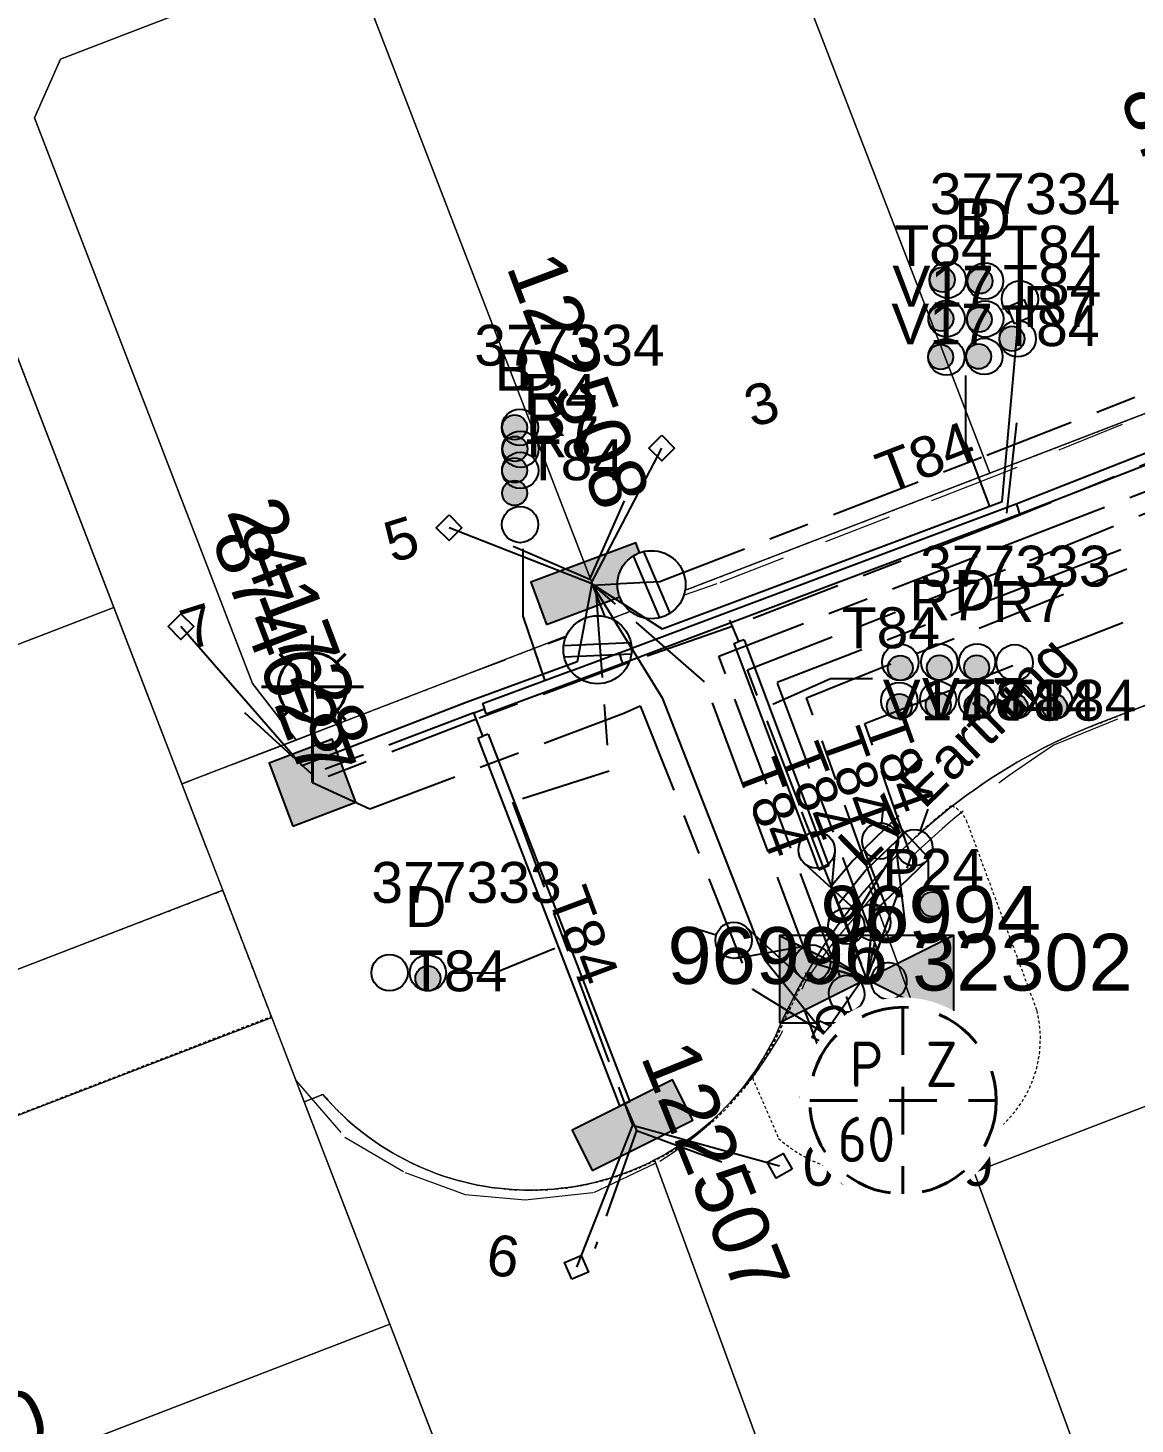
# Model space of a CAD drawing. Header units: metres. Extents: x 308616 to 310825, y 6264327 to 6267194.
# Drawn here: x 309759.3 to 309808.1, y 6266679.9 to 6266741.4 of the extents above; entities that cross this region are included whole.
import ezdxf
from ezdxf.enums import TextEntityAlignment as Align

# ---------------------------------------------------------------- set-up
doc = ezdxf.new("R2010")
doc.units = ezdxf.units.M
for name, pattern in [('Cable Exist UG', [8.2, 4, -1.2, 1.8, -1.2]), ('Dash', [5, 3, -2]), ('HIDDEN', [0.375, 0.25, -0.125]), ('HIDDEN2', [0.1875, 0.125, -0.0625])]:
    doc.linetypes.add(name, pattern=pattern)
doc.layers.get('0').update_dxf_attribs({"color": 6})
for name, color, linetype in [('_User Miscellaneous9', 7, 'Continuous'), ('Equip_HV_EXT', 7, 'Continuous'), ('Equip_LV_EXT', 7, 'Continuous'), ('Equip_SL_EXT', 7, 'Continuous'), ('Equip_SP_SL_EXT', 7, 'Continuous'), ('Mains_HV_EXT', 7, 'Continuous'), ('Mains_LV_EXT', 7, 'Continuous'), ('Mains_SL_EXT', 7, 'Continuous'), ('Services_SP_EXT', 7, 'Continuous'), ('Sub_SP_EXT', 7, 'Continuous'), ('SupportsUG_SP_LV_EXT', 7, 'Continuous'), ('SupportsUG_SP_LV_SL_EXT', 7, 'Continuous'), ('Trench_SP_EXT', 7, 'Continuous')]:
    doc.layers.add(name, color=color, linetype=linetype)
for name, color, linetype, lineweight in [('Cadastre Developer_SP_EXT', 7, 'Continuous', 5), ('Cadastre Land Parcels_SP_EXT', 7, 'Continuous', 5), ('Cadastre Other Property_SP_EXT', 7, 'HIDDEN', 5)]:
    doc.layers.add(name, color=color, linetype=linetype, lineweight=lineweight)
doc.styles.add('COLUMN_LABEL', font='arial.ttf')
doc.styles.add('iecARIAL', font='arial.ttf', dxfattribs={"height": 2})
doc.styles.add('IESYMBOL1', font='isocp.shx')
doc.styles.add('POLE_LABEL', font='arial.ttf')
doc.styles.add('SLCP_LABEL', font='arial.ttf', dxfattribs={"height": 3.5})
doc.styles.get("Standard").update_dxf_attribs({"font": 'arial.ttf'})
doc.styles.add('SWITCH_LABEL', font='arial.ttf', dxfattribs={"height": 2.5})
doc.linetypes.add('Cable E UG', pattern='A,6,-0.5,["E",Standard,S=1.7,R=0,X=0.5,Y=-1],-2.9', length=9.4)

# ---------------------------------------------------------------- blocks, each defined once
blk = doc.blocks.new('SUB_PADMOUNT_EXT')
for points in [[(0, 0), (-3.84, 1.92), (-3.84, -1.92)], [(0, 0), (3.84, 1.92), (3.84, -1.92)]]:
    blk.add_hatch(color=256).paths.add_polyline_path(points)
for p, q in [((3.84, 1.92), (-3.84, -1.92)), ((-3.84, 1.92), (3.84, -1.92))]:
    blk.add_line(p, q)
blk.add_lwpolyline([(-3.84, -1.92), (3.84, -1.92), (3.84, 1.92), (-3.84, 1.92)], close=True)
for tag, height, flags, p in [('ASSET_NUM', 2.5, 8, (2, 2)), ('STREET_CODE', 0.2, 9, (1.5, 0)), ('OPERATING_VOLTAGE', 0.2, 9, (1.5, -0.6)), ('CONSTRUCTED_VOLTAGE', 0.2, 9, (1.5, -0.2)), ('NO_PHASES', 0.2, 9, (1.5, -0.4)), ('ORIENTATION', 0.2, 9, (1.5, -0.8)), ('OWNED_BY', 0.2, 9, (1.5, -1)), ('OPERATED_BY', 0.2, 9, (1.5, -1.2)), ('SECONDARY_VOLTAGE', 0.2, 9, (1.5, -1.6)), ('STATE', 0.2, 9, (1.5, -1.8)), ('MAINTAINED_BY', 0.2, 9, (1.5, -1.4)), ('SUBSTATION_TYPE', 0.2, 9, (1.5, -2.2)), ('USAGE', 0.2, 9, (1.5, -2.4)), ('PARENT', 0.2, 9, (1.5, -2)), ('STREETNAME', 0.2, 9, (1.5, -3)), ('LEGEND', 0.2, 9, (1.5, -2.6)), ('LOCATION', 0.2, 9, (1.5, -2.8)), ('Z', 0.2, 1, (1.5, -3.6)), ('SUBURB', 0.2, 9, (1.5, -3.2)), ('NOTES', 0.2, 9, (1.5, -3.4))]:
    blk.add_attdef(tag, text='', height=height, dxfattribs=dict(flags=flags)).set_placement(p, align=Align.MIDDLE_LEFT)
blk = doc.blocks.new('COLUMN_EXT')
blk.add_hatch(color=256).paths.add_polyline_path([(-1.485, 1.485), (-1.485, -1.485), (1.485, -1.485), (1.485, 1.485)])
blk.add_lwpolyline([(-1.485, -1.485), (1.485, -1.485), (1.485, 1.485), (-1.485, 1.485)], close=True)
for tag, height, style, flags, p in [('ASSET_NUM', 2.5, 'COLUMN_LABEL', 8, (2, 2)), ('STRUCTURE_PLANT_NUMBER', 0.2, 'POLE_LABEL', 9, (1.813, 0.031)), ('STREET_CODE', 0.2, 'COLUMN_LABEL', 9, (1.813, -0.2))]:
    blk.add_attdef(tag, text='', height=height, dxfattribs=dict(style=style, flags=flags)).set_placement(p, align=Align.MIDDLE_LEFT)
at = {"flags": 9}
for tag, p in [('OWNED_BY', (1.813, -0.6)), ('COLUMN_TYPE', (1.813, -0.4)), ('STATE', (1.813, -0.8)), ('USAGE', (1.813, -1)), ('LEGEND', (1.813, -1.2)), ('STREETNAME', (1.813, -1.6)), ('SUBURB', (1.813, -1.8)), ('LOCATION', (1.813, -1.4)), ('NOTES', (1.813, -2))]:
    blk.add_attdef(tag, text='', height=0.2, dxfattribs=at).set_placement(p, align=Align.MIDDLE_LEFT)
at = {"flags": 1}
blk.add_attdef('Z', (1.813, -2.351), '', height=0.2, dxfattribs=at)
blk = doc.blocks.new('PILLAR_EXT')
blk.add_hatch(color=256).paths.add_polyline_path([(-2.475, 0.99), (-2.475, -0.99), (2.475, -0.99), (2.475, 0.99)])
blk.add_lwpolyline([(-2.475, -0.99), (2.475, -0.99), (2.475, 0.99), (-2.475, 0.99)], close=True)
at = {"style": 'iecARIAL', "flags": 8}
blk.add_attdef('ASSET_NUM', (1.5, 3.5), '', height=2.5, dxfattribs=at)
for tag, p, flags in [('OWNED_BY', (0, -0.2), 9), ('STATE', (0, -0.4), 9), ('SUPPORT_TYPE', (0, -0.6), 9), ('USAGE', (0, -0.8), 9), ('LEGEND', (0, -1), 9), ('LOCATION', (0, -1.2), 9), ('NOTES', (0, -1.4), 9), ('STREETNAME', (0, -1.8), 9), ('SUBURB', (0, -2), 1), ('PARENT', (0, -1.6), 9)]:
    blk.add_attdef(tag, p, '', height=0.2, dxfattribs=dict(flags=flags))
blk = doc.blocks.new('DUCT_EXT')
blk.add_circle((0, 0.8), 0.8)
at = {"flags": 1}
blk.add_attdef('Z', (0, 0), '', height=0.2, dxfattribs=at)
at = {"flags": 9}
for tag, p in [('DUCT_CODE', (0, 0)), ('XSECT_TYPE', (0, -0.2)), ('STATE', (0, -0.6)), ('FB_REFERENCE', (0, -0.4)), ('NOTES', (0, -0.8))]:
    blk.add_attdef(tag, text='', height=0.2, dxfattribs=at).set_placement(p, align=Align.MIDDLE_LEFT)
blk = doc.blocks.new('SL_LANTERN_EXT')
at = {"lineweight": 40}
for p, q in [((0, 1.968), (0, 6.468)), ((-1.459, 5.676), (-1.061, 5.278)), ((1.458, 5.676), (1.06, 5.278)), ((-2.25, 4.218), (2.25, 4.218)), ((-1.459, 2.759), (-1.061, 3.157)), ((1.458, 2.759), (1.06, 3.157)), ((0, 0), (0, 2.721))]:
    blk.add_line(p, q, dxfattribs=at)
blk.add_circle((0, 4.218), 1.5, dxfattribs=at)
at = {"style": 'iecARIAL', "flags": 8}
blk.add_attdef('ASSET_NUM', (1.5, 1.5), '', height=2.5, dxfattribs=at)
for tag, p, height, flags in [('CONSTRUCTED_VOLTAGE', (0.981, -0.653), 0.2, 9), ('CONTROL_TYPE', (0.981, -0.853), 0.2, 9), ('LANTERN_PURPOSE', (0.981, -1.053), 0.2, 9), ('LANTERN_TYPE', (0.981, -1.253), 0.2, 9), ('LNUMBER', (2.181, -3.253), 2.5, 8), ('OPERATING_VOLTAGE', (0.981, -1.653), 0.2, 9), ('ORIENTATION', (0.981, -1.853), 0.2, 9), ('NO_PHASES', (0.981, -1.453), 0.2, 9), ('OWNED_BY', (0.981, -2.053), 0.2, 9), ('STATE', (0.981, -2.253), 0.2, 9), ('CEXIST', (0.981, -2.653), 0.2, 9), ('USAGE', (0.981, -2.453), 0.2, 9), ('CNEW', (0.981, -2.853), 0.2, 9), ('CNUMBER', (0.981, -3.053), 0.2, 9), ('CREMOVE', (0.981, -3.253), 0.2, 9), ('CREPLACE', (0.981, -3.453), 0.2, 9), ('LKINGHEIGHT', (0.981, -3.653), 0.2, 9), ('LBRACKET', (0.981, -3.853), 0.2, 9), ('LBRACKETVOCAB', (0.981, -4.053), 0.2, 9), ('LCATEGORY', (0.981, -4.253), 0.2, 9), ('LCHARGE1', (0.981, -4.453), 0.2, 9), ('LCHARGE1PERCENT', (0.981, -4.653), 0.2, 9), ('LCHARGE2', (0.981, -4.853), 0.2, 9), ('LCHARGE2PERCENT', (0.981, -5.053), 0.2, 9), ('LCHARGE3', (0.981, -5.253), 0.2, 9), ('LCHARGE3PERCENT', (0.981, -5.453), 0.2, 9), ('LEXIST', (0.981, -5.653), 0.2, 9), ('LLAMP', (0.981, -5.853), 0.2, 9), ('LLAMPVOCAB', (0.981, -6.053), 0.2, 9), ('LMAST', (0.981, -6.253), 0.2, 9), ('LMASTVOCAB', (0.981, -6.453), 0.2, 9), ('LNEW', (0.981, -6.653), 0.2, 9), ('LANTNUMBER', (0.981, -6.853), 0.2, 9), ('LOUTREACH', (0.981, -7.253), 0.2, 9), ('LOUTREACHVOCAB', (0.981, -7.453), 0.2, 9), ('LRATECODE', (0.981, -7.653), 0.2, 9), ('LREMOVE', (0.981, -7.853), 0.2, 9), ('LREPLACE', (0.981, -8.053), 0.2, 9), ('LTYPE', (0.981, -8.253), 0.2, 9), ('LTYPEVOCAB', (0.981, -8.453), 0.2, 9), ('LEGEND', (0.981, -8.653), 0.2, 9), ('STREETNAME', (0.981, -9.253), 0.2, 9), ('LOCATION', (0.981, -8.853), 0.2, 9), ('NOTES', (0.981, -9.053), 0.2, 9), ('SUBURB', (0.981, -9.453), 0.2, 1)]:
    blk.add_attdef(tag, p, '', height=height, dxfattribs=dict(flags=flags))
blk = doc.blocks.new('CCP_EXT')
at = {"flags": 9}
for tag, p in [('OWNED_BY', (0, -1)), ('USAGE', (0, -1.2)), ('STATE', (0, -1.8)), ('LEGEND', (0, -1.4)), ('LIFE_SUPPORT', (0, -1.6)), ('NOTES', (0, -2))]:
    blk.add_attdef(tag, text='', height=0.2, dxfattribs=at).set_placement(p, align=Align.MIDDLE_LEFT)
blk.add_wipeout([(0, 0.566), (0.566, 0), (0, -0.566), (-0.566, 0)])
blk.add_lwpolyline([(-0.566, 0), (0, 0.566), (0.566, 0), (0, -0.566), (-0.566, 0)])
at = {"flags": 1}
blk.add_attdef('Z', (0, 0), '', height=0.2, dxfattribs=at)
at = {"flags": 9}
for tag, p in [('CCP_TYPE', (0, 0)), ('OPERATING_VOLTAGE', (0, -0.6)), ('CONSTRUCTED_VOLTAGE', (0, -0.2)), ('NO_PHASES', (0, -0.4)), ('ORIENTATION', (0, -0.8))]:
    blk.add_attdef(tag, text='', height=0.2, dxfattribs=at).set_placement(p, align=Align.MIDDLE_LEFT)
blk = doc.blocks.new('LV_UG_DFUSE_CLOSED_EXT')
for points in [[(5.04, 0.726), (2.156, -0.717)], [(5.049, -0.707), (2.156, 0.717)], [(1, 0), (0, 0)], [(6.2, 0.013), (7.2, 0.013)]]:
    blk.add_lwpolyline(points)
for centre in [(1.8, 0), (5.4, 0.011)]:
    blk.add_circle(centre, 0.8)
at = {"flags": 9}
for tag, p in [('ACTUAL_STATUS', (0, 0)), ('OPERATING_VOLTAGE', (0, -0.6)), ('CONSTRUCTED_VOLTAGE', (0, -0.2)), ('NO_PHASES', (0, -0.4)), ('ORIENTATION', (0, -0.8)), ('STATE', (0, -1)), ('SWITCH_TYPE', (0, -1.2)), ('USAGE', (0, -1.4)), ('NOTES', (0, -1.6))]:
    blk.add_attdef(tag, text='', height=0.2, dxfattribs=at).set_placement(p, align=Align.MIDDLE_LEFT)
at = {"flags": 1}
blk.add_attdef('Z', (0, 0), '', height=0.2, dxfattribs=at)
blk = doc.blocks.new('LV_UG_LINKS_CLOSED_EXT')
blk.add_wipeout([(-1.056, 1.057), (-1.18, 0.916), (-1.286, 0.761), (-1.371, 0.594), (-1.435, 0.417), (-1.476, 0.234), (-1.493, 0.047), (-1.487, -0.14), (-1.458, -0.326), (-1.406, -0.506), (-1.331, -0.678), (-1.236, -0.839), (-1.121, -0.988), (-0.988, -1.12), (-0.84, -1.235), (-0.679, -1.331), (-0.506, -1.406), (-0.326, -1.458), (-0.141, -1.487), (0.047, -1.493), (0.233, -1.476), (0.416, -1.435), (0.593, -1.371), (0.76, -1.286), (0.915, -1.181), (1.056, -1.057), (1.18, -0.916), (1.286, -0.761), (1.371, -0.594), (1.435, -0.417), (1.476, -0.234), (1.493, -0.047), (1.487, 0.14), (1.458, 0.326), (1.406, 0.506), (1.331, 0.678), (1.236, 0.839), (1.121, 0.988), (0.988, 1.12), (0.84, 1.235), (0.679, 1.331), (0.506, 1.406), (0.326, 1.458), (0.141, 1.487), (-0.047, 1.493), (-0.233, 1.476), (-0.416, 1.435), (-0.593, 1.371), (-0.76, 1.286), (-0.915, 1.181)])
for p, q in [((-0.25, -1.479), (-0.25, 1.479)), ((0.25, -1.479), (0.25, 1.479))]:
    blk.add_line(p, q)
blk.add_circle((0, 0), 1.5)
at = {"flags": 9}
for tag, p in [('ACTUAL_STATUS', (0, 0)), ('OPERATING_VOLTAGE', (0, -0.6)), ('CONSTRUCTED_VOLTAGE', (0, -0.2)), ('NO_PHASES', (0, -0.4)), ('ORIENTATION', (0, -0.8)), ('STATE', (0, -1)), ('SWITCH_TYPE', (0, -1.2)), ('USAGE', (0, -1.4)), ('NOTES', (0, -1.6))]:
    blk.add_attdef(tag, text='', height=0.2, dxfattribs=at).set_placement(p, align=Align.MIDDLE_LEFT)
at = {"flags": 1}
blk.add_attdef('Z', (0, 0), '', height=0.2, dxfattribs=at)
blk = doc.blocks.new('SWG_HOLEC_SU_NO_EXT')
blk.add_line((1.8, -2), (5.8, -2))
for points in [[(1.8, -0.8, 1), (1.8, 0.8, 1)], [(5.8, -0.8, 1), (5.8, 0.8, 1)]]:
    blk.add_lwpolyline(points, format="xyb", close=True)
for points in [[(1, 0), (0, 0)], [(6.6, 0), (7.6, 0)]]:
    blk.add_lwpolyline(points)
at = {"insert": (5.311, -3.639), "char_height": 1.4, "width": 3.88632, "attachment_point": 1, "rotation": 180}
blk.add_mtext('{\\fArial|b0|i0|c0|p34;N/O}', dxfattribs=at)
at = {"style": 'SWITCH_LABEL', "flags": 8}
blk.add_attdef('ASSET_NUM', text='', height=2.5, rotation=179.95437, dxfattribs=at).set_placement((-2.4, 0), align=Align.MIDDLE_LEFT)
at = {"flags": 1}
blk.add_attdef('Z', (0, 0), '', height=0.2, dxfattribs=at)
at = {"flags": 9}
for tag, p in [('ACTUAL_STATUS', (0, -0.4)), ('CONSTRUCTED_VOLTAGE', (0, -0.6)), ('OPERATING_VOLTAGE', (0, -1)), ('ORIENTATION', (0, -1.2)), ('NO_PHASES', (0, -0.8)), ('OWNED_BY', (0, -1.4)), ('STATE', (0, -1.8)), ('PARENT', (0, -1.6)), ('SWITCH_TYPE', (0, -2)), ('USAGE', (0, -2.2)), ('LOCATION', (0, -2.4)), ('STREETNAME', (0, -2.6)), ('SUBURB', (0, -2.8)), ('NOTES', (0, -3))]:
    blk.add_attdef(tag, text='', height=0.2, dxfattribs=at).set_placement(p, align=Align.MIDDLE_LEFT)
at = {"style": 'SWITCH_LABEL', "flags": 9}
blk.add_attdef('STREET_CODE', text='', height=0.2, dxfattribs=at).set_placement((0, -0.2), align=Align.MIDDLE_LEFT)
blk = doc.blocks.new('SWG_HOLEC_SU_EXT')
blk.add_line((1.8, -2), (5.8, -2))
for points in [[(1.8, -0.8, 1), (1.8, 0.8, 1)], [(5.8, -0.8, 1), (5.8, 0.8, 1)]]:
    blk.add_lwpolyline(points, format="xyb", close=True)
for points in [[(1, 0), (0, 0)], [(6.6, 0), (7.6, 0)]]:
    blk.add_lwpolyline(points)
at = {"style": 'SWITCH_LABEL', "flags": 8}
blk.add_attdef('ASSET_NUM', text='', height=2.5, rotation=179.95437, dxfattribs=at).set_placement((-2.4, 0), align=Align.MIDDLE_LEFT)
at = {"flags": 1}
blk.add_attdef('Z', (0, 0), '', height=0.2, dxfattribs=at)
at = {"flags": 9}
for tag, p in [('ACTUAL_STATUS', (0, -0.4)), ('CONSTRUCTED_VOLTAGE', (0, -0.6)), ('OPERATING_VOLTAGE', (0, -1)), ('ORIENTATION', (0, -1.2)), ('NO_PHASES', (0, -0.8)), ('OWNED_BY', (0, -1.4)), ('STATE', (0, -1.8)), ('PARENT', (0, -1.6)), ('SWITCH_TYPE', (0, -2)), ('USAGE', (0, -2.2)), ('LOCATION', (0, -2.4)), ('STREETNAME', (0, -2.6)), ('SUBURB', (0, -2.8)), ('NOTES', (0, -3))]:
    blk.add_attdef(tag, text='', height=0.2, dxfattribs=at).set_placement(p, align=Align.MIDDLE_LEFT)
at = {"style": 'SWITCH_LABEL', "flags": 9}
blk.add_attdef('STREET_CODE', text='', height=0.2, dxfattribs=at).set_placement((0, -0.2), align=Align.MIDDLE_LEFT)
blk = doc.blocks.new('CABLE_LARGE_EXT')
h = blk.add_hatch(color=256)
edge = h.paths.add_edge_path()
edge.add_arc((0, 0.55), 0.55, 0, 360)
blk.add_circle((0, 0.55), 0.55)
at = {"flags": 1}
blk.add_attdef('Z', (0, 0), '', height=0.2, dxfattribs=at)
at = {"flags": 9}
for tag, p in [('COND_CODE', (0, 0)), ('XSECT_SIZE', (0, -0.6)), ('STATE', (0, -0.4)), ('FB_REFERENCE', (0, -0.2)), ('NOTES', (0, -0.8))]:
    blk.add_attdef(tag, text='', height=0.2, dxfattribs=at).set_placement(p, align=Align.MIDDLE_LEFT)
blk = doc.blocks.new('SLCP_ZELL_EXT')
blk.add_wipeout([(-0.143, 4.54), (-0.427, 4.522), (-0.711, 4.486), (-0.991, 4.433), (-1.267, 4.362), (-1.539, 4.274), (-1.804, 4.169), (-2.062, 4.047), (-2.312, 3.91), (-2.553, 3.757), (-2.784, 3.589), (-3.004, 3.407), (-3.212, 3.212), (-3.407, 3.004), (-3.589, 2.784), (-3.757, 2.553), (-3.91, 2.312), (-4.047, 2.062), (-4.169, 1.804), (-4.274, 1.539), (-4.362, 1.267), (-4.433, 0.991), (-4.486, 0.711), (-4.522, 0.427), (-4.54, 0.143), (-4.54, -0.143), (-4.522, -0.427), (-4.486, -0.711), (-4.433, -0.991), (-4.362, -1.267), (-4.274, -1.539), (-4.169, -1.804), (-4.047, -2.062), (-3.91, -2.312), (-3.757, -2.553), (-3.589, -2.784), (-3.407, -3.004), (-3.212, -3.212), (-3.004, -3.407), (-2.784, -3.589), (-2.553, -3.757), (-2.312, -3.91), (-2.062, -4.047), (-1.804, -4.169), (-1.539, -4.274), (-1.267, -4.362), (-0.991, -4.433), (-0.711, -4.486), (-0.427, -4.522), (-0.143, -4.54), (0.143, -4.54), (0.427, -4.522), (0.711, -4.486), (0.991, -4.433), (1.267, -4.362), (1.539, -4.274), (1.804, -4.169), (2.062, -4.047), (2.312, -3.91), (2.553, -3.757), (2.784, -3.589), (3.004, -3.407), (3.212, -3.212), (3.407, -3.004), (3.589, -2.784), (3.757, -2.553), (3.91, -2.312), (4.047, -2.062), (4.169, -1.804), (4.274, -1.539), (4.362, -1.267), (4.433, -0.991), (4.486, -0.711), (4.522, -0.427), (4.54, -0.143), (4.54, 0.143), (4.522, 0.427), (4.486, 0.711), (4.433, 0.991), (4.362, 1.267), (4.274, 1.539), (4.169, 1.804), (4.047, 2.062), (3.91, 2.312), (3.757, 2.553), (3.589, 2.784), (3.407, 3.004), (3.212, 3.212), (3.004, 3.407), (2.784, 3.589), (2.553, 3.757), (2.312, 3.91), (2.062, 4.047), (1.804, 4.169), (1.539, 4.274), (1.267, 4.362), (0.991, 4.433), (0.711, 4.486), (0.427, 4.522), (0.143, 4.54)])
at = {"linetype": 'Dash', "lineweight": 40, "ltscale": 0.7}
for p, q in [((0, 4.109), (0, -4.109)), ((-4.109, 0), (4.109, 0))]:
    blk.add_line(p, q, dxfattribs=at)
blk.add_circle((0, 0), 4.109, dxfattribs=at)
at = {"lineweight": 40, "style": 'IESYMBOL1'}
for s, p in [('P', (-1.604, 0)), ('Z', (1.702, 0)), ('60', (-1.612, -3.312))]:
    blk.add_text(s, height=2, dxfattribs=at).set_placement(p, align=Align.BOTTOM_CENTER)
at = {"style": 'SLCP_LABEL'}
for tag, height, flags, p in [('ASSET_NUM', 2.5, 8, (2, 2)), ('STREET_CODE', 0.2, 9, (0, -0.2))]:
    blk.add_attdef(tag, text='', height=height, dxfattribs=dict(at, flags=flags)).set_placement(p, align=Align.MIDDLE_LEFT)
at = {"flags": 1}
blk.add_attdef('Z', (0, 0), '', height=0.2, dxfattribs=at)
at = {"flags": 9}
for tag, p in [('CONSTRUCTED_VOLTAGE', (0, -0.4)), ('CONTROL_TYPE', (0, -0.6)), ('OPERATING_VOLTAGE', (0, -1)), ('ORIENTATION', (0, -1.2)), ('NO_PHASES', (0, -0.8)), ('OWNED_BY', (0, -1.4)), ('USAGE', (0, -1.6)), ('LOCATION', (0, -1.8)), ('STATE', (0, -2)), ('NOTES', (0, -2.2))]:
    blk.add_attdef(tag, text='', height=0.2, dxfattribs=at).set_placement(p, align=Align.MIDDLE_LEFT)

msp = doc.modelspace()

# ---------------------------------------------------------------- linework, layer by layer
at = {"layer": '_User Miscellaneous9'}
for p, q in [((309802.872, 6266720.485), (309813.296, 6266724.562)), ((309803.044, 6266720.037), (309813.471, 6266724.115)), ((309802.874, 6266720.486), (309802.872, 6266720.485)), ((309802.872, 6266720.485), (309802.958, 6266720.261)), ((309802.874, 6266720.486), (309802.958, 6266720.261)), ((309803.043, 6266720.036), (309802.958, 6266720.261)), ((309803.044, 6266720.037), (309802.958, 6266720.261)), ((309803.043, 6266720.036), (309803.044, 6266720.037)), ((309790.439, 6266714.324), (309790.664, 6266714.409)), ((309790.439, 6266714.324), (309794.181, 6266704.364)), ((309790.889, 6266714.493), (309790.664, 6266714.409)), ((309790.889, 6266714.493), (309794.63, 6266704.533)), ((309779.369, 6266711.68), (309779.453, 6266711.455)), ((309779.536, 6266711.23), (309779.453, 6266711.455)), ((309779.167, 6266710.157), (309779.391, 6266710.244)), ((309779.167, 6266710.157), (309785.409, 6266693.971)), ((309779.615, 6266710.33), (309779.391, 6266710.244)), ((309779.615, 6266710.33), (309785.857, 6266694.144)), ((309794.181, 6266704.364), (309794.405, 6266704.449)), ((309794.63, 6266704.533), (309794.405, 6266704.449)), ((309785.409, 6266693.971), (309785.633, 6266694.057)), ((309785.857, 6266694.144), (309785.633, 6266694.057))]:
    msp.add_line(p, q, dxfattribs=at)
for points in [[(309800.645, 6266726.135), (309800.645, 6266723.172), (309801.701, 6266720.364)], [(309781.142, 6266718.5), (309781.142, 6266715.531), (309782.098, 6266712.729)], [(309796.552, 6266712.773), (309794.693, 6266712.773), (309792.153, 6266711.638)], [(309796.552, 6266712.773), (309794.693, 6266712.773), (309792.153, 6266711.638)], [(309799.018, 6266703.47), (309799.018, 6266704.887), (309797.569, 6266706.424)], [(309778.012, 6266699.822), (309779.893, 6266699.822), (309782.55, 6266700.902)]]:
    msp.add_lwpolyline(points, dxfattribs=at)
at = {"layer": 'Cadastre Land Parcels_SP_EXT', "linetype": 'Continuous'}
for points in [[(309771.164, 6266710.086), (309769.234, 6266712.567), (309759.631, 6266737.48), (309760.779, 6266740.068), (309773.421, 6266744.94), (309769.535, 6266755.025), (309764.611, 6266767.807), (309762.88, 6266772.3), (309744.181, 6266765.098), (309766.121, 6266708.147), (309771.164, 6266710.086)], [(309812.218, 6266725.873), (309815.184, 6266728.065), (309816.678, 6266731.432), (309816.312, 6266735.105), (309808.512, 6266755.353), (309791.343, 6266748.744), (309801.709, 6266721.832), (309812.218, 6266725.873)], [(309801.709, 6266721.832), (309791.343, 6266748.744), (309774.46, 6266742.242), (309784.825, 6266715.339), (309801.709, 6266721.832)], [(309784.825, 6266715.339), (309774.46, 6266742.242), (309773.421, 6266744.94), (309760.779, 6266740.068), (309759.631, 6266737.48), (309769.234, 6266712.567), (309771.164, 6266710.086), (309784.825, 6266715.339)], [(309763.128, 6266715.917), (309758.328, 6266728.375), (309730.351, 6266717.596), (309735.151, 6266705.138), (309763.128, 6266715.917)], [(309767.927, 6266703.458), (309766.121, 6266708.147), (309763.128, 6266715.917), (309735.151, 6266705.138), (309739.951, 6266692.68), (309767.927, 6266703.458)], [(309834.475, 6266687.952), (309829.119, 6266701.855), (309801.023, 6266691.04), (309806.149, 6266677.046), (309834.475, 6266687.952)], [(309775.289, 6266684.35), (309771.515, 6266694.145), (309770.086, 6266697.856), (309742.11, 6266687.078), (309747.315, 6266673.571), (309775.289, 6266684.35)], [(309780.493, 6266670.842), (309775.289, 6266684.35), (309747.315, 6266673.571), (309752.521, 6266660.064), (309780.493, 6266670.842)]]:
    msp.add_lwpolyline(points, close=True, dxfattribs=at)
for points in [[(309812.218, 6266725.873), (309784.825, 6266715.339), (309766.121, 6266708.147), (309771.515, 6266694.145), (309772.34, 6266694.463), (309772.545, 6266694.229), (309772.754, 6266694.003), (309772.97, 6266693.781), (309773.189, 6266693.565), (309773.416, 6266693.355), (309773.648, 6266693.149), (309773.885, 6266692.951), (309774.128, 6266692.759), (309774.374, 6266692.574), (309774.625, 6266692.393), (309774.882, 6266692.221), (309775.142, 6266692.054), (309775.407, 6266691.895), (309775.676, 6266691.742), (309775.948, 6266691.596), (309776.225, 6266691.458), (309776.504, 6266691.326), (309776.787, 6266691.202), (309777.074, 6266691.085), (309777.362, 6266690.976), (309777.654, 6266690.873), (309777.948, 6266690.78), (309778.245, 6266690.693), (309778.544, 6266690.613), (309778.845, 6266690.542), (309779.146, 6266690.478), (309779.45, 6266690.423), (309779.756, 6266690.374), (309780.062, 6266690.334), (309780.369, 6266690.303), (309780.677, 6266690.278), (309780.985, 6266690.261), (309781.294, 6266690.253), (309781.604, 6266690.254), (309781.913, 6266690.26), (309782.221, 6266690.276), (309782.529, 6266690.3), (309782.836, 6266690.332), (309783.142, 6266690.37), (309783.448, 6266690.418), (309783.752, 6266690.473), (309784.055, 6266690.535), (309784.356, 6266690.606), (309784.654, 6266690.685), (309784.95, 6266690.772), (309785.245, 6266690.864), (309785.536, 6266690.965), (309785.825, 6266691.075), (309786.112, 6266691.192), (309786.395, 6266691.314), (309786.675, 6266691.445), (309786.951, 6266691.583), (309787.217, 6266691.725), (309787.479, 6266691.871), (309787.738, 6266692.026), (309787.993, 6266692.187), (309788.243, 6266692.354), (309788.49, 6266692.528), (309788.731, 6266692.707), (309788.969, 6266692.892), (309789.202, 6266693.084), (309789.429, 6266693.281), (309789.652, 6266693.484), (309789.869, 6266693.693), (309790.08, 6266693.906), (309790.287, 6266694.125), (309790.488, 6266694.35), (309790.684, 6266694.578), (309790.874, 6266694.813), (309791.057, 6266695.052), (309791.235, 6266695.295), (309791.406, 6266695.542), (309791.571, 6266695.794), (309791.73, 6266696.05), (309791.882, 6266696.311), (309792.028, 6266696.574), (309792.166, 6266696.842), (309792.299, 6266697.113), (309792.424, 6266697.387), (309792.605, 6266697.787), (309792.793, 6266698.183), (309792.988, 6266698.576), (309793.19, 6266698.966), (309793.398, 6266699.352), (309793.614, 6266699.735), (309793.835, 6266700.115), (309794.063, 6266700.49), (309794.297, 6266700.86), (309794.539, 6266701.228), (309794.786, 6266701.591), (309795.039, 6266701.95), (309795.299, 6266702.304), (309795.565, 6266702.653), (309795.836, 6266702.998), (309796.114, 6266703.338), (309796.396, 6266703.673), (309796.692, 6266704.011), (309796.994, 6266704.343), (309797.301, 6266704.671), (309797.614, 6266704.992), (309797.933, 6266705.309), (309798.256, 6266705.619), (309798.586, 6266705.924), (309798.921, 6266706.223), (309799.262, 6266706.516), (309799.607, 6266706.801), (309799.956, 6266707.083), (309800.311, 6266707.357), (309800.671, 6266707.626), (309801.036, 6266707.887), (309801.405, 6266708.142), (309801.779, 6266708.391), (309802.157, 6266708.633), (309802.538, 6266708.869), (309802.924, 6266709.097), (309803.314, 6266709.319), (309803.709, 6266709.533), (309804.106, 6266709.742), (309804.508, 6266709.942), (309804.913, 6266710.136), (309805.32, 6266710.323), (309805.732, 6266710.501), (309806.147, 6266710.674), (309806.564, 6266710.839), (309818.527, 6266715.44)], [(309818.527, 6266715.44), (309806.564, 6266710.839), (309806.147, 6266710.674), (309805.732, 6266710.501), (309805.32, 6266710.323), (309804.913, 6266710.136), (309804.508, 6266709.942), (309804.106, 6266709.742), (309803.709, 6266709.533), (309803.314, 6266709.319), (309802.924, 6266709.097), (309802.538, 6266708.869), (309802.157, 6266708.633), (309801.779, 6266708.391), (309801.405, 6266708.142), (309801.036, 6266707.887), (309800.671, 6266707.626), (309800.311, 6266707.357), (309799.956, 6266707.083), (309799.607, 6266706.801), (309799.262, 6266706.516), (309798.921, 6266706.223), (309798.586, 6266705.924), (309798.256, 6266705.619), (309797.933, 6266705.309), (309797.614, 6266704.992), (309797.301, 6266704.671), (309796.994, 6266704.343), (309796.692, 6266704.011), (309796.396, 6266703.673), (309801.023, 6266691.04), (309829.119, 6266701.855)], [(309806.149, 6266677.046), (309801.023, 6266691.04), (309796.396, 6266703.673), (309796.114, 6266703.338), (309795.836, 6266702.998), (309795.565, 6266702.653), (309795.299, 6266702.304), (309795.039, 6266701.95), (309794.786, 6266701.591), (309794.539, 6266701.228), (309794.297, 6266700.86), (309794.063, 6266700.49), (309793.835, 6266700.115), (309793.614, 6266699.735), (309793.398, 6266699.352), (309793.19, 6266698.966), (309792.988, 6266698.576), (309792.793, 6266698.183), (309792.605, 6266697.787), (309792.424, 6266697.387), (309792.299, 6266697.113), (309792.166, 6266696.842), (309792.028, 6266696.574), (309791.882, 6266696.311), (309791.73, 6266696.05), (309791.571, 6266695.794), (309791.406, 6266695.542), (309791.235, 6266695.295), (309791.057, 6266695.052), (309790.874, 6266694.813), (309790.684, 6266694.578), (309790.488, 6266694.35), (309790.287, 6266694.125), (309790.08, 6266693.906), (309789.869, 6266693.693), (309789.652, 6266693.484), (309789.429, 6266693.281), (309789.202, 6266693.084), (309788.969, 6266692.892), (309788.731, 6266692.707), (309788.49, 6266692.528), (309788.243, 6266692.354), (309787.993, 6266692.187), (309787.738, 6266692.026), (309787.479, 6266691.871), (309787.217, 6266691.725), (309786.951, 6266691.583), (309797.851, 6266661.84)], [(309742.11, 6266687.078), (309770.086, 6266697.856), (309767.927, 6266703.458), (309739.951, 6266692.68)], [(309797.851, 6266661.84), (309786.951, 6266691.583), (309786.675, 6266691.445), (309786.395, 6266691.314), (309786.112, 6266691.192), (309785.825, 6266691.075), (309785.536, 6266690.965), (309785.245, 6266690.864), (309784.95, 6266690.772), (309784.654, 6266690.685), (309784.356, 6266690.606), (309784.055, 6266690.535), (309783.752, 6266690.473), (309783.448, 6266690.418), (309783.142, 6266690.37), (309782.836, 6266690.332), (309782.529, 6266690.3), (309782.221, 6266690.276), (309781.913, 6266690.26), (309781.604, 6266690.254), (309781.294, 6266690.253), (309781.294, 6266690.253), (309780.985, 6266690.261), (309780.677, 6266690.278), (309780.369, 6266690.303), (309780.062, 6266690.334), (309779.756, 6266690.374), (309779.45, 6266690.423), (309779.146, 6266690.478), (309778.845, 6266690.542), (309778.544, 6266690.613), (309778.245, 6266690.693), (309777.948, 6266690.78), (309777.654, 6266690.873), (309777.362, 6266690.976), (309777.074, 6266691.085), (309776.787, 6266691.202), (309776.504, 6266691.326), (309776.225, 6266691.458), (309775.948, 6266691.596), (309775.676, 6266691.742), (309775.407, 6266691.895), (309775.142, 6266692.054), (309774.882, 6266692.221), (309774.625, 6266692.393), (309774.374, 6266692.574), (309774.128, 6266692.759), (309773.885, 6266692.951), (309773.648, 6266693.149), (309773.416, 6266693.355), (309773.189, 6266693.565), (309772.97, 6266693.781), (309772.754, 6266694.003), (309772.545, 6266694.229), (309772.34, 6266694.463), (309771.515, 6266694.145), (309785.755, 6266657.181)]]:
    msp.add_lwpolyline(points, dxfattribs=at)
at = {"layer": 'Cadastre Other Property_SP_EXT', "linetype": 'HIDDEN2'}
msp.add_lwpolyline([(309755.273, 6266608.799), (309773.906, 6266615.795), (309768.69, 6266618.106), (309742.11, 6266687.078), (309770.067, 6266697.904), (309767.931, 6266703.449), (309739.951, 6266692.68)], dxfattribs=at)
at = {"layer": 'Mains_HV_EXT', "linetype": 'Cable E UG'}
for points in [[(309796.228, 6266704.317), (309797.974, 6266705.987)], [(309796.297, 6266699.542), (309795.041, 6266702.842), (309796.228, 6266704.317)]]:
    msp.add_lwpolyline(points, dxfattribs=at)
at = {"layer": 'Trench_SP_EXT', "linetype": 'Cable Exist UG'}
for points in [[(309802.467, 6266720.071), (309802.975, 6266724.71)], [(309784.104, 6266717.158), (309785.622, 6266720.615)], [(309784.121, 6266717.133), (309780.718, 6266718.606)], [(309784.208, 6266716.903), (309785.47, 6266713.687)], [(309790.664, 6266714.409), (309790.265, 6266715.356)], [(309778.99, 6266711.271), (309771.851, 6266708.568), (309768.603, 6266711.545)], [(309779.391, 6266710.244), (309778.99, 6266711.271), (309779.453, 6266711.455)], [(309794.405, 6266704.449), (309796.273, 6266699.762)], [(309785.633, 6266694.057), (309786.155, 6266692.872)], [(309786.155, 6266692.872), (309791.166, 6266691.042)]]:
    msp.add_lwpolyline(points, dxfattribs=at)
msp.add_lwpolyline([(309794.697, 6266703.617), (309795.673, 6266704.75), (309795.704, 6266704.783), (309795.704, 6266704.783, -0.016204), (309797.714, 6266706.744)], format="xyb", dxfattribs=at)

# ---------------------------------------------------------------- block references
at = {"layer": '_User Miscellaneous9'}
for name, p, rotation in [('DUCT_EXT', (309799.06, 6266730.342), 269.9546533089159), ('CABLE_LARGE_EXT', (309799.074, 6266730.349), 269.9546533089159), ('DUCT_EXT', (309800.706, 6266730.291), 269.9546533089159), ('CABLE_LARGE_EXT', (309800.733, 6266730.286), 269.9546533089159), ('DUCT_EXT', (309802.24, 6266729.499), 269.9546533089159), ('DUCT_EXT', (309799.01, 6266728.633), 269.9546533089159), ('DUCT_EXT', (309800.713, 6266728.625), 269.9546533089159), ('CABLE_LARGE_EXT', (309799.01, 6266728.633), 269.9546533089159), ('CABLE_LARGE_EXT', (309800.701, 6266728.596), 269.9546533089159), ('DUCT_EXT', (309802.139, 6266727.751), 269.9546533089159), ('DUCT_EXT', (309799.004, 6266726.946), 269.9546533089159), ('DUCT_EXT', (309800.672, 6266726.971), 269.9546533089159), ('CABLE_LARGE_EXT', (309799.004, 6266726.946), 269.9546533089159), ('CABLE_LARGE_EXT', (309800.672, 6266726.971), 269.9546533089159), ('DUCT_EXT', (309780.218, 6266723.847), 269.8729585769063), ('CABLE_LARGE_EXT', (309780.233, 6266723.847), 269.8729585769063), ('DUCT_EXT', (309780.237, 6266722.885), 269.8729585769063), ('CABLE_LARGE_EXT', (309780.252, 6266722.9), 269.8729585769063), ('DUCT_EXT', (309780.232, 6266721.952), 269.8729585769063), ('CABLE_LARGE_EXT', (309780.232, 6266721.952), 269.8729585769063), ('CABLE_LARGE_EXT', (309780.234, 6266720.952), 269.8729585769063), ('DUCT_EXT', (309780.226, 6266719.569), 269.8729585769063), ('CABLE_LARGE_EXT', (309798.636, 6266702.841), 269.9999999999998)]:
    msp.add_blockref(name, p, dxfattribs=dict(at, rotation=rotation))
for name, p in [('DUCT_EXT', (309797.772, 6266712.698)), ('DUCT_EXT', (309799.49, 6266712.71)), ('DUCT_EXT', (309801.156, 6266712.719)), ('DUCT_EXT', (309802.81, 6266712.68)), ('CABLE_LARGE_EXT', (309797.772, 6266712.698)), ('CABLE_LARGE_EXT', (309799.495, 6266712.709)), ('CABLE_LARGE_EXT', (309801.135, 6266712.712)), ('DUCT_EXT', (309797.729, 6266711.007)), ('DUCT_EXT', (309799.441, 6266711.065)), ('DUCT_EXT', (309801.15, 6266711.016)), ('DUCT_EXT', (309802.837, 6266711.011)), ('DUCT_EXT', (309804.548, 6266710.996)), ('CABLE_LARGE_EXT', (309797.729, 6266711.007)), ('CABLE_LARGE_EXT', (309799.441, 6266711.065)), ('CABLE_LARGE_EXT', (309801.15, 6266711.016)), ('CABLE_LARGE_EXT', (309802.835, 6266710.996)), ('CABLE_LARGE_EXT', (309804.569, 6266710.996)), ('DUCT_EXT', (309775.277, 6266699.028)), ('DUCT_EXT', (309776.964, 6266699.024)), ('CABLE_LARGE_EXT', (309776.964, 6266699.024))]:
    msp.add_blockref(name, p, dxfattribs=at)
at = {"layer": 'Equip_LV_EXT'}
for p, rotation in [((309796.368, 6266700.259), 84.38441694744971), ((309796.557, 6266700.256), 70.04208711170915), ((309796.044, 6266700.199), 111.1089244856653), ((309795.618, 6266699.743), 163.5611372625021)]:
    msp.add_blockref('LV_UG_DFUSE_CLOSED_EXT', p, dxfattribs=dict(at, rotation=rotation))
at = {"layer": 'Equip_SP_SL_EXT'}
ref = msp.add_blockref('SL_LANTERN_EXT', (309771.882, 6266708.201), dxfattribs=at)
ref.add_attrib('ASSET_NUM', '241728', dxfattribs={"layer": '0', "height": 2.5, "rotation": 290.77548, "style": 'iecARIAL'}).set_placement((309773.382, 6266709.701), align=Align.MIDDLE_RIGHT)
at = {"layer": 'Sub_SP_EXT'}
ref = msp.add_blockref('SUB_PADMOUNT_EXT', (309796.297, 6266699.542), dxfattribs=at)
ref.add_attrib('ASSET_NUM', '32302', dxfattribs={"layer": '0', "height": 2.5}).set_placement((309798.297, 6266700.292), align=Align.MIDDLE_LEFT)
at = {"layer": 'SupportsUG_SP_LV_EXT'}
ref = msp.add_blockref('PILLAR_EXT', (309784.16, 6266716.966), dxfattribs=dict(at, rotation=20.54409417597276))
ref.add_attrib('ASSET_NUM', '122508', dxfattribs={"layer": '0', "height": 2.5, "rotation": 290.54409, "style": 'iecARIAL'}).set_placement((309785.66, 6266720.466), align=Align.MIDDLE_RIGHT)
ref = msp.add_blockref('PILLAR_EXT', (309785.973, 6266693.114), dxfattribs=dict(at, rotation=26.60932025203986))
ref.add_attrib('ASSET_NUM', '122507', dxfattribs={"layer": '0', "height": 2.5, "rotation": 292.01646, "style": 'iecARIAL'}).set_placement((309787.473, 6266696.614), align=Align.MIDDLE_LEFT)
ref = msp.add_blockref('PILLAR_EXT', (309748.533, 6266673.864), dxfattribs=dict(at, rotation=291.9649554445124))
ref.add_attrib('ASSET_NUM', '130520', dxfattribs={"layer": '0', "height": 2.5, "rotation": 20.99048, "style": 'iecARIAL'}).set_placement((309749.127, 6266676.324), align=Align.MIDDLE_LEFT)
at = {"layer": 'SupportsUG_SP_LV_SL_EXT'}
ref = msp.add_blockref('COLUMN_EXT', (309811.991, 6266727.767), dxfattribs=dict(at, rotation=201.4469615101357))
ref.add_attrib('ASSET_NUM', '874626', dxfattribs={"layer": '0', "height": 2.5, "rotation": 291.44696, "style": 'COLUMN_LABEL'}).set_placement((309813.991, 6266728.517), align=Align.TOP_RIGHT)
ref = msp.add_blockref('COLUMN_EXT', (309771.882, 6266708.201), dxfattribs=dict(at, rotation=20.77548238151549))
ref.add_attrib('ASSET_NUM', '874627', dxfattribs={"layer": '0', "height": 2.5, "rotation": 290.77548, "style": 'COLUMN_LABEL'}).set_placement((309773.882, 6266708.951), align=Align.TOP_RIGHT)

# ---------------------------------------------------------------- texts
at = {"layer": '_User Miscellaneous9'}
for s, p in [('377334', (309799.07, 6266733.239)), ('B', (309800.146, 6266732.127)), ('D', (309800.825, 6266732.113)), ('T84', (309797.509, 6266730.951)), ('T84', (309802.294, 6266730.928)), ('V17', (309797.422, 6266729.162)), ('V17', (309797.373, 6266727.501)), ('377334', (309779.008, 6266726.566)), ('B', (309779.902, 6266725.464)), ('D', (309780.838, 6266725.464)), ('R4', (309781.189, 6266724.402)), ('R7', (309781.268, 6266723.468)), ('R7', (309781.295, 6266722.534)), ('T84', (309781.276, 6266721.517)), ('377333', (309798.645, 6266716.836)), ('R7', (309798.168, 6266715.342)), ('D', (309800.138, 6266715.77)), ('R7', (309801.852, 6266715.275)), ('T84', (309795.192, 6266714.121)), ('V17', (309798.722, 6266711.01)), ('V17', (309796.996, 6266710.94)), ('T84', (309800.416, 6266710.949)), ('T84', (309802.102, 6266710.929)), ('T84', (309803.836, 6266710.929)), ('P24', (309796.985, 6266703.481)), ('377333', (309774.47, 6266702.907)), ('D', (309775.962, 6266701.841)), ('T84', (309776.126, 6266699.009))]:
    msp.add_text(s, height=1.8, dxfattribs=at).set_placement(p)
at = {"layer": 'Cadastre Land Parcels_SP_EXT'}
for s, rotation, p in [('3', 16.82523, (309791.248, 6266723.827)), ('5', 17.35402, (309775.393, 6266717.86)), ('7', 17.50281, (309766.438, 6266714.011)), ('4', 46.606, (309794.056, 6266692.514)), ('6', 352.12072, (309779.466, 6266686.559))]:
    msp.add_text(s, height=1.8, rotation=rotation, dxfattribs=at).set_placement(p)
at = {"layer": 'Cadastre Other Property_SP_EXT'}
msp.add_text('086079', height=1.8, dxfattribs=at).set_placement((309793.477, 6266690.445))
at = {"layer": 'Mains_HV_EXT'}
msp.add_text('LV Earthing', height=1.8, rotation=44.28797, dxfattribs=at).set_placement((309796.121, 6266704.348))
at = {"layer": 'Mains_LV_EXT'}
for rotation, p in [(21.12639, (309797.173, 6266720.919)), (289.473, (309796.212, 6266710.798)), (289.67139, (309794.268, 6266710.199)), (291.10892, (309792.455, 6266709.495)), (290.57502, (309790.571, 6266708.817)), (290.42909, (309782.221, 6266703.187))]:
    msp.add_text('T84', height=1.8, rotation=rotation, dxfattribs=at).set_placement(p)

# ---------------------------------------------------------------- next in the draw order: block references
at = {"layer": 'Services_SP_EXT'}
for p, rotation in [((309803.012, 6266728.935), 67.80897208196366), ((309787.263, 6266722.934), 269.9999999999998), ((309777.899, 6266719.425), 269.9999999999998), ((309794.421, 6266697.171), 290.1363033948484), ((309792.458, 6266691.327), 164.5785288038104), ((309783.515, 6266686.853), 68.57852875504541)]:
    msp.add_blockref('CCP_EXT', p, dxfattribs=dict(at, rotation=rotation))
msp.add_blockref('CCP_EXT', (309766.087, 6266715.07), dxfattribs=at)

# ---------------------------------------------------------------- next in the draw order: linework, layer by layer
at = {"layer": 'Trench_SP_EXT', "linetype": 'Cable Exist UG'}
msp.add_lwpolyline([(309796.273, 6266699.762), (309794.455, 6266697.165)], dxfattribs=at)

# ---------------------------------------------------------------- next in the draw order: block references
at = {"layer": 'Equip_HV_EXT'}
ref = msp.add_blockref('SWG_HOLEC_SU_NO_EXT', (309796.651, 6266701.152), dxfattribs=dict(at, rotation=290.0372103258522))
ref.add_attrib('ASSET_NUM', '96994', dxfattribs={"layer": '0', "height": 2.5, "style": 'SWITCH_LABEL'}).set_placement((309794.252, 6266702.402), align=Align.MIDDLE_LEFT)
ref = msp.add_blockref('SWG_HOLEC_SU_EXT', (309794.775, 6266700.586), dxfattribs=dict(at, rotation=290.6589100776314))
ref.add_attrib('ASSET_NUM', '96996', dxfattribs={"layer": '0', "height": 2.5, "style": 'SWITCH_LABEL'}).set_placement((309792.376, 6266701.836), align=Align.TOP_CENTER)
at = {"layer": 'Services_SP_EXT'}
for p, rotation in [((309803.012, 6266728.935), 67.80897208196366), ((309787.263, 6266722.934), 269.9999999999998), ((309777.899, 6266719.425), 269.9999999999998), ((309792.458, 6266691.327), 164.5785288038104), ((309783.515, 6266686.853), 68.57852875504541)]:
    msp.add_blockref('CCP_EXT', p, dxfattribs=dict(at, rotation=rotation))
msp.add_blockref('CCP_EXT', (309766.087, 6266715.07), dxfattribs=at)

# ---------------------------------------------------------------- next in the draw order: linework, layer by layer
at = {"layer": 'Cadastre Developer_SP_EXT', "linetype": 'Dash'}
msp.add_lwpolyline([(309812.166, 6266725.873), (309801.943, 6266721.69), (309789.688, 6266716.955), (309785.053, 6266715.345), (309778.362, 6266712.851), (309771.143, 6266710.06), (309766.127, 6266708.13), (309766.127, 6266708.13), (309771.163, 6266695.061), (309773.311, 6266692.591), (309775.958, 6266691.033), (309778.605, 6266690.062), (309781.251, 6266689.827), (309784.281, 6266690.151), (309787.184, 6266691.523), (309787.184, 6266691.523, 0.166749), (309793.564, 6266699.399), (309793.564, 6266699.399, -0.018012), (309794.859, 6266701.201), (309794.859, 6266701.201), (309796.931, 6266703.606), (309796.931, 6266703.606, -0.059599), (309804.58, 6266709.876), (309804.58, 6266709.876), (309818.438, 6266715.512)], format="xyb", dxfattribs=at)
at = {"layer": 'Cadastre Other Property_SP_EXT', "linetype": 'HIDDEN2'}
msp.add_lwpolyline([(309739.082, 6266829.214, -0.220402), (309760.193, 6266845.727), (309760.193, 6266845.727, -0.237013), (309780.659, 6266827.652), (309780.659, 6266827.652), (309816.312, 6266735.105), (309816.678, 6266731.432), (309815.184, 6266728.065), (309812.003, 6266725.771), (309766.125, 6266708.138), (309771.516, 6266694.143), (309772.34, 6266694.463), (309772.34, 6266694.463, 0.585152), (309792.988, 6266698.576), (309792.988, 6266698.576, -0.17668), (309805.732, 6266710.501), (309805.732, 6266710.501), (309818.527, 6266715.44), (309824.991, 6266712.566), (309849.684, 6266648.461)], format="xyb", dxfattribs=at)
msp.add_lwpolyline([(309791.259, 6266695.198), (309792.413, 6266692.532), (309792.413, 6266692.532, 0.227431), (309797.405, 6266691.059), (309797.405, 6266691.059), (309801.743, 6266692.696), (309801.743, 6266692.696, 0.310782), (309803.789, 6266698.179), (309803.789, 6266698.179), (309800.72, 6266706.445), (309800.72, 6266706.445, 0.219249), (309800.026, 6266707.179), (309800.026, 6266707.179, 0.093452), (309793.637, 6266699.777), (309793.637, 6266699.777, -0.024049), (309791.545, 6266695.607), (309791.545, 6266695.607), (309791.259, 6266695.198)], format="xyb", close=True, dxfattribs=at)
at = {"layer": 'Mains_LV_EXT', "linetype": 'Cable Exist UG'}
msp.add_lwpolyline([(309796.297, 6266699.543), (309796.681, 6266703.447), (309796.681, 6266703.447), (309793.646, 6266711.938), (309815.211, 6266720.625), (309820.025, 6266724.181), (309821.988, 6266728.516), (309828.938, 6266730.223)], dxfattribs=at)
at = {"layer": 'Services_SP_EXT'}
for points in [[(309784.16, 6266716.966), (309777.899, 6266719.425)], [(309785.973, 6266693.114), (309783.515, 6266686.853)], [(309785.973, 6266693.114), (309792.458, 6266691.327)]]:
    msp.add_lwpolyline(points, dxfattribs=at)
at = {"layer": 'Trench_SP_EXT', "linetype": 'Cable Exist UG'}
msp.add_lwpolyline([(309786.155, 6266692.872), (309784.325, 6266687.689)], dxfattribs=at)

# ---------------------------------------------------------------- next in the draw order: block references
at = {"layer": '_User Miscellaneous9', "rotation": 269.9546533089159}
msp.add_blockref('CABLE_LARGE_EXT', (309802.14, 6266727.751), dxfattribs=at)

# ---------------------------------------------------------------- next in the draw order: texts
at = {"layer": '_User Miscellaneous9'}
for s, p in [('T84', (309802.294, 6266729.202)), ('R7', (309803.17, 6266728.274)), ('T84', (309802.216, 6266727.424))]:
    msp.add_text(s, height=1.8, dxfattribs=at).set_placement(p)

# ---------------------------------------------------------------- next in the draw order: block references
at = {"layer": 'Equip_LV_EXT', "rotation": 203.1059173008007}
msp.add_blockref('LV_UG_LINKS_CLOSED_EXT', (309786.812, 6266716.919), dxfattribs=at)

# ---------------------------------------------------------------- next in the draw order: linework, layer by layer
at = {"layer": 'Mains_LV_EXT', "linetype": 'Cable Exist UG'}
msp.add_lwpolyline([(309784.208, 6266716.903), (309787.176, 6266717.059), (309787.176, 6266717.059), (309801.579, 6266722.622), (309810.61, 6266726.153), (309810.61, 6266726.153), (309810.371, 6266728.649), (309812.121, 6266729.365), (309813.368, 6266729.099), (309815.208, 6266735.12), (309808.156, 6266753.754), (309806.686, 6266754.787)], dxfattribs=at)
at = {"layer": 'Services_SP_EXT'}
msp.add_lwpolyline([(309784.16, 6266716.966), (309787.263, 6266722.934)], dxfattribs=at)

# ---------------------------------------------------------------- next in the draw order: block references
at = {"layer": 'Equip_LV_EXT', "rotation": 272.704919101376}
msp.add_blockref('LV_UG_LINKS_CLOSED_EXT', (309784.436, 6266714.054), dxfattribs=at)

# ---------------------------------------------------------------- next in the draw order: linework, layer by layer
at = {"layer": '_User Miscellaneous9'}
for p, q in [((309785.386, 6266713.911), (309802.874, 6266720.486)), ((309785.555, 6266713.462), (309803.043, 6266720.036)), ((309779.369, 6266711.68), (309785.387, 6266713.912)), ((309779.536, 6266711.23), (309785.554, 6266713.462)), ((309785.386, 6266713.911), (309785.47, 6266713.687)), ((309785.387, 6266713.912), (309785.47, 6266713.687)), ((309785.554, 6266713.462), (309785.47, 6266713.687)), ((309785.555, 6266713.462), (309785.47, 6266713.687))]:
    msp.add_line(p, q, dxfattribs=at)
at = {"layer": 'Mains_LV_EXT', "linetype": 'Cable Exist UG'}
for points in [[(309796.297, 6266699.543), (309791.035, 6266713.174), (309803.46, 6266717.988), (309814.159, 6266722.334), (309818.411, 6266725.476), (309820.763, 6266730.776), (309820.239, 6266736.039), (309812.348, 6266756.809), (309807.485, 6266769.472), (309807.485, 6266769.472), (309802.509, 6266782.395), (309797.732, 6266794.926), (309792.69, 6266808.084), (309788.515, 6266818.84), (309789.655, 6266821.448), (309789.655, 6266821.448), (309783.898, 6266834.412), (309776.817, 6266831.981)], [(309784.344, 6266716.825), (309784.943, 6266708.703), (309780.695, 6266707.344), (309785.973, 6266693.114)], [(309796.297, 6266699.543), (309793.771, 6266700.288), (309793.771, 6266700.288), (309789.15, 6266712.638), (309784.344, 6266716.825)]]:
    msp.add_lwpolyline(points, dxfattribs=at)
at = {"layer": 'Mains_SL_EXT', "linetype": 'Cable Exist UG'}
msp.add_lwpolyline([(309811.991, 6266727.767), (309812.015, 6266723.623), (309812.015, 6266723.623), (309802.668, 6266719.826), (309790.408, 6266715.089), (309785.784, 6266713.483), (309779.101, 6266710.992), (309771.882, 6266708.201)], dxfattribs=at)
at = {"layer": 'Services_SP_EXT'}
for points in [[(309784.187, 6266716.957), (309787.282, 6266714.979), (309787.282, 6266714.979), (309802.257, 6266720.581), (309803.012, 6266728.935)], [(309784.188, 6266716.955), (309783.541, 6266713.515), (309783.541, 6266713.515), (309778.647, 6266711.73), (309771.428, 6266708.94), (309766.087, 6266715.07)], [(309784.188, 6266716.955), (309787.279, 6266711.929), (309791.797, 6266700.41), (309794.421, 6266697.171)]]:
    msp.add_lwpolyline(points, dxfattribs=at)

# ---------------------------------------------------------------- next in the draw order: block references
at = {"layer": 'Equip_SL_EXT'}
msp.add_blockref('SLCP_ZELL_EXT', (309797.89, 6266694.197), dxfattribs=at)

# ---------------------------------------------------------------- next in the draw order: linework, layer by layer
at = {"layer": 'Mains_HV_EXT', "linetype": 'Cable Exist UG'}
for points in [[(309796.297, 6266699.543), (309794.779, 6266700.449), (309794.779, 6266700.449), (309789.777, 6266713.773), (309803.031, 6266718.894), (309815.556, 6266723.723), (309819.522, 6266720.504), (309828.651, 6266716.428), (309833.966, 6266703.499), (309839.204, 6266689.595), (309844.715, 6266675.669), (309849.852, 6266662.142), (309852.755, 6266654.78)], [(309796.297, 6266699.543), (309796.651, 6266701.152), (309792.346, 6266712.621), (309792.346, 6266712.621), (309803.755, 6266717.03), (309815.278, 6266721.472), (309818.492, 6266718.773), (309827.106, 6266714.928), (309827.106, 6266714.928), (309832.105, 6266702.766), (309837.339, 6266688.874), (309842.85, 6266674.946), (309847.987, 6266661.42), (309847.987, 6266661.42), (309853.269, 6266648.025), (309849.792, 6266641.028), (309823.912, 6266631.339), (309801.296, 6266622.895)]]:
    msp.add_lwpolyline(points, dxfattribs=at)
at = {"layer": 'Mains_LV_EXT', "linetype": 'Cable Exist UG'}
msp.add_lwpolyline([(309796.297, 6266699.543), (309798.257, 6266704.938), (309796.212, 6266710.798), (309818.855, 6266719.69), (309827.878, 6266715.678), (309833.097, 6266702.972), (309837.396, 6266691.308), (309832.623, 6266687.038)], dxfattribs=at)
at = {"layer": 'Mains_SL_EXT', "linetype": 'Cable Exist UG'}
msp.add_lwpolyline([(309771.882, 6266708.201), (309774.405, 6266707.053), (309774.405, 6266707.053), (309785.598, 6266711.257), (309786.319, 6266711.588), (309786.319, 6266711.588), (309791.264, 6266699.097), (309794.421, 6266697.171)], dxfattribs=at)

doc.saveas('drawing.dxf')
